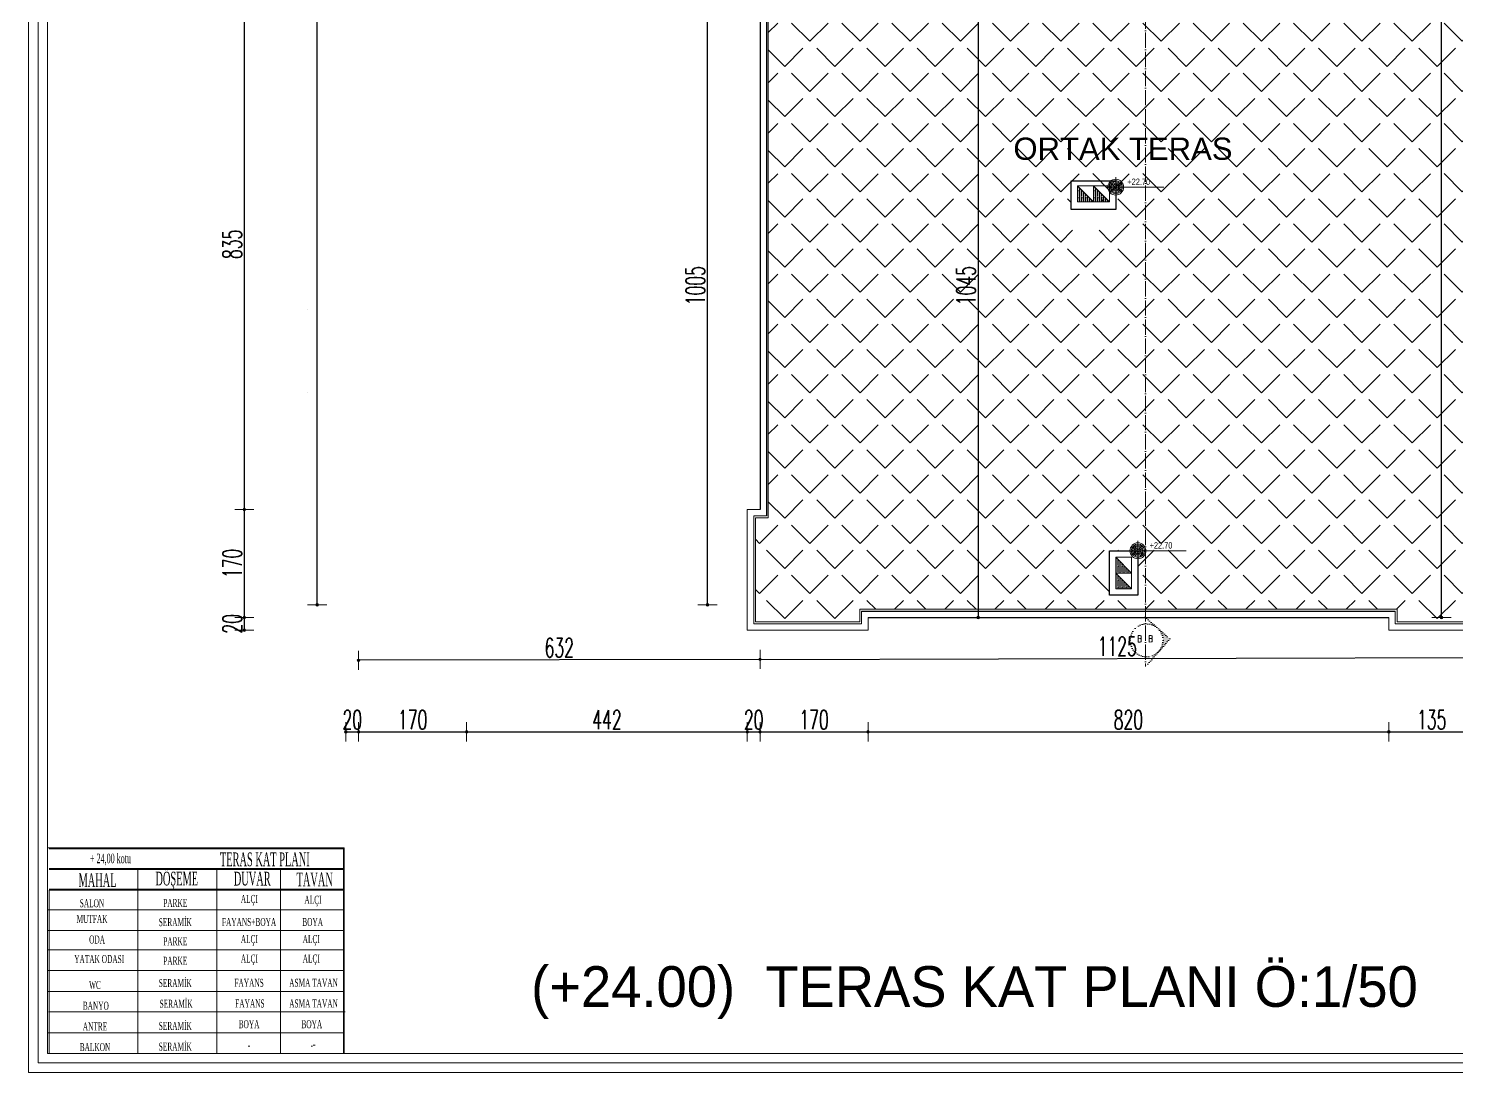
# Model space of a CAD drawing. Header units: millimetres. Extents: x -16104 to 67872, y -88009 to 12107.
# Drawn here: x 35520 to 37768, y -8330 to -6687 of the extents above; entities that cross this region are included whole.
import ezdxf
from ezdxf.enums import TextEntityAlignment as Align

# ---------------------------------------------------------------- set-up
doc = ezdxf.new("R2010")
doc.units = ezdxf.units.MM
doc.linetypes.add('ACAD_ISO04W100', pattern=[30, 24, -3, 0, -3])
doc.linetypes.add('ACAD_ISO07W100', pattern=[3, 0, -3])
doc.layers.get('0').update_dxf_attribs({"color": 241})
for name, color, linetype, lineweight in [('0.3', 114, 'Continuous', 5), ('AKS', 1, 'ACAD_ISO07W100', 5), ('baca', 46, 'Continuous', 5), ('balkon', 6, 'Continuous', 5), ('c05', 32, 'Continuous', 13), ('duvar', 123, 'Continuous', 25), ('emsal&kolon', 1, 'Continuous', 5), ('KOTLAR', 5, 'Continuous', 20), ('OLCU', 54, 'Continuous', 13), ('SıVA', 40, 'Continuous', 9), ('TARAMA', 8, 'Continuous', 15), ('YAZI', 22, 'Continuous', 18)]:
    doc.layers.add(name, color=color, linetype=linetype, lineweight=lineweight)
doc.styles.add('DIM', font='Txttw.shx', dxfattribs={"width": 0.6})
doc.styles.add('DIMENSIONS', font='simplex', dxfattribs={"width": 0.8})
doc.styles.add('OLCUIC', font='ROMANS.SHX', dxfattribs={"width": 0.5})
doc.styles.add('TSIMPLEX', font='tsimplex', dxfattribs={"width": 0.8})
doc.styles.add('ÖLÇÜ-50', font='comic.ttf', dxfattribs={"height": 12.5})
doc.dimstyles.new('50', dxfattribs={"dimscale": 0, "dimtxt": 30, "dimasz": 1, "dimexe": 0, "dimexo": 2, "dimgap": 4, "dimtad": 1, "dimdec": 0, "dimzin": 0, "dimdsep": 46, "dimtxsty": 'DIM', "dimblk1": 'DOT', "dimblk2": 'DOT', "dimsah": 1, "dimcen": 1.5, "dimdle": 3, "dimse1": 1, "dimse2": 1, "dimclrd": 256, "dimclre": 9, "dimclrt": 256, "dimadec": 0, "dimazin": 0, "dimtfac": 0.24, "dimtdec": 0, "dimtix": 1, "dimtmove": 2, "dimatfit": 3, "dimldrblk": 'DOT', "dimfxl": 0, "dimtolj": 1, "dimtzin": 15, "dimarcsym": 0})

# ---------------------------------------------------------------- blocks, each defined once
blk = doc.blocks.new('DOT')
for p, q in [((-2, 0), (0, 0)), ((0, 15), (0, -15)), ((2, 0), (0, 0))]:
    blk.add_line(p, q)
blk.add_circle((0, 0), 2)
blk = doc.blocks.new('*D1060')
at = {"layer": 'Defpoints', "color": 0, "transparency": 16777216}
for p in [(36209.6, -7759.1), (36651.6, -7759.1), (36651.6, -7794.1)]:
    blk.add_point(p, dxfattribs=at)
at = {"layer": 'OLCU', "lineweight": -2, "transparency": 16777216}
blk.add_line((36210.6, -7794.1), (36650.6, -7794.1), dxfattribs=at)
at = {"layer": 'OLCU', "lineweight": -2, "transparency": 16777216, "rotation": 180}
blk.add_blockref('DOT', (36209.6, -7794.1), dxfattribs=at)
at = {"layer": 'OLCU', "lineweight": -2, "transparency": 16777216}
blk.add_blockref('DOT', (36651.6, -7794.1), dxfattribs=at)
at = {"layer": 'OLCU', "transparency": 16777216, "insert": (36430.6, -7775.1), "char_height": 30, "attachment_point": 5, "style": 'DIM'}
blk.add_mtext('\\A1;442', dxfattribs=at)
blk = doc.blocks.new('*D1061')
at = {"layer": 'Defpoints', "color": 0, "transparency": 16777216}
for p in [(36841.6, -7759.1), (37661.6, -7759.1), (37661.6, -7794.1)]:
    blk.add_point(p, dxfattribs=at)
at = {"layer": 'OLCU', "lineweight": -2, "transparency": 16777216}
blk.add_line((36842.6, -7794.1), (37660.6, -7794.1), dxfattribs=at)
at = {"layer": 'OLCU', "lineweight": -2, "transparency": 16777216, "rotation": 180}
blk.add_blockref('DOT', (36841.6, -7794.1), dxfattribs=at)
at = {"layer": 'OLCU', "lineweight": -2, "transparency": 16777216}
blk.add_blockref('DOT', (37661.6, -7794.1), dxfattribs=at)
at = {"layer": 'OLCU', "transparency": 16777216, "insert": (37251.6, -7775.1), "char_height": 30, "attachment_point": 5, "style": 'DIM'}
blk.add_mtext('\\A1;820', dxfattribs=at)
blk = doc.blocks.new('*D1062')
at = {"layer": 'Defpoints', "color": 0, "transparency": 16777216}
for p in [(37661.6, -7759.1), (37796.6, -7759.1), (37796.6, -7794.1)]:
    blk.add_point(p, dxfattribs=at)
at = {"layer": 'OLCU', "lineweight": -2, "transparency": 16777216}
blk.add_line((37662.6, -7794.1), (37795.6, -7794.1), dxfattribs=at)
at = {"layer": 'OLCU', "lineweight": -2, "transparency": 16777216, "rotation": 180}
blk.add_blockref('DOT', (37661.6, -7794.1), dxfattribs=at)
at = {"layer": 'OLCU', "lineweight": -2, "transparency": 16777216}
blk.add_blockref('DOT', (37796.6, -7794.1), dxfattribs=at)
at = {"layer": 'OLCU', "transparency": 16777216, "insert": (37729.1, -7775.1), "char_height": 30, "attachment_point": 5, "style": 'DIM'}
blk.add_mtext('\\A1;135', dxfattribs=at)
blk = doc.blocks.new('*D1066')
at = {"layer": 'Defpoints', "color": 0, "transparency": 16777216}
for p in [(35959.6, -6609.6), (35859.6, -7444.1), (35894.6, -7444.1)]:
    blk.add_point(p, dxfattribs=at)
at = {"layer": 'OLCU', "lineweight": -2, "transparency": 16777216}
blk.add_line((35859.6, -6610.6), (35859.6, -7443.1), dxfattribs=at)
for p, rotation in [((35859.6, -6609.6), 90), ((35859.6, -7444.1), 270)]:
    blk.add_blockref('DOT', p, dxfattribs=dict(at, rotation=rotation))
at = {"layer": 'OLCU', "transparency": 16777216, "insert": (35840.6, -7026.8), "char_height": 30, "attachment_point": 5, "rotation": 90, "style": 'DIM'}
blk.add_mtext('\\A1;835', dxfattribs=at)
blk = doc.blocks.new('*D1067')
at = {"layer": 'Defpoints', "color": 0, "transparency": 16777216}
for p in [(36019.6, -7694.1), (36039.6, -7694.1), (36039.6, -7794.1)]:
    blk.add_point(p, dxfattribs=at)
at = {"layer": 'OLCU', "lineweight": -2, "transparency": 16777216}
for p, q in [((36018.6, -7794.1), (36017.6, -7794.1)), ((36019.6, -7794.1), (36039.6, -7794.1)), ((36040.6, -7794.1), (36041.6, -7794.1))]:
    blk.add_line(p, q, dxfattribs=at)
blk.add_blockref('DOT', (36019.6, -7794.1), dxfattribs=at)
at = {"layer": 'OLCU', "lineweight": -2, "transparency": 16777216, "rotation": 180}
blk.add_blockref('DOT', (36039.6, -7794.1), dxfattribs=at)
at = {"layer": 'OLCU', "transparency": 16777216, "insert": (36029.6, -7775.1), "char_height": 30, "attachment_point": 5, "style": 'DIM'}
blk.add_mtext('\\A1;20', dxfattribs=at)
blk = doc.blocks.new('*D1068')
at = {"layer": 'Defpoints', "color": 0, "transparency": 16777216}
for p in [(36039.6, -7694.1), (36209.6, -7694.1), (36209.6, -7794.1)]:
    blk.add_point(p, dxfattribs=at)
at = {"layer": 'OLCU', "lineweight": -2, "transparency": 16777216}
blk.add_line((36040.6, -7794.1), (36208.6, -7794.1), dxfattribs=at)
at = {"layer": 'OLCU', "lineweight": -2, "transparency": 16777216, "rotation": 180}
blk.add_blockref('DOT', (36039.6, -7794.1), dxfattribs=at)
at = {"layer": 'OLCU', "lineweight": -2, "transparency": 16777216}
blk.add_blockref('DOT', (36209.6, -7794.1), dxfattribs=at)
at = {"layer": 'OLCU', "transparency": 16777216, "insert": (36124.6, -7775.1), "char_height": 30, "attachment_point": 5, "style": 'DIM'}
blk.add_mtext('\\A1;170', dxfattribs=at)
blk = doc.blocks.new('*D1069')
at = {"layer": 'Defpoints', "color": 0, "transparency": 16777216}
for p in [(36671.6, -7794.1), (36841.6, -7794.1), (36841.6, -7794.1)]:
    blk.add_point(p, dxfattribs=at)
at = {"layer": 'OLCU', "lineweight": -2, "transparency": 16777216}
blk.add_line((36672.6, -7794.1), (36840.6, -7794.1), dxfattribs=at)
at = {"layer": 'OLCU', "lineweight": -2, "transparency": 16777216, "rotation": 180}
blk.add_blockref('DOT', (36671.6, -7794.1), dxfattribs=at)
at = {"layer": 'OLCU', "lineweight": -2, "transparency": 16777216}
blk.add_blockref('DOT', (36841.6, -7794.1), dxfattribs=at)
at = {"layer": 'OLCU', "transparency": 16777216, "insert": (36756.6, -7775.1), "char_height": 30, "attachment_point": 5, "style": 'DIM'}
blk.add_mtext('\\A1;170', dxfattribs=at)
blk = doc.blocks.new('*D1079')
at = {"layer": 'Defpoints', "color": 0, "transparency": 16777216}
for p in [(35959.6, -7614.1), (35859.6, -7634.1), (35959.6, -7634.1)]:
    blk.add_point(p, dxfattribs=at)
at = {"layer": 'OLCU', "lineweight": -2, "transparency": 16777216}
for p, q in [((35859.6, -7613.1), (35859.6, -7612.1)), ((35859.6, -7614.1), (35859.6, -7634.1)), ((35859.6, -7635.1), (35859.6, -7636.1))]:
    blk.add_line(p, q, dxfattribs=at)
for p, rotation in [((35859.6, -7614.1), 270), ((35859.6, -7634.1), 90)]:
    blk.add_blockref('DOT', p, dxfattribs=dict(at, rotation=rotation))
at = {"layer": 'OLCU', "transparency": 16777216, "insert": (35840.6, -7624.1), "char_height": 30, "attachment_point": 5, "rotation": 90, "style": 'DIM'}
blk.add_mtext('\\A1;20', dxfattribs=at)
blk = doc.blocks.new('*D1080')
at = {"layer": 'Defpoints', "color": 0, "transparency": 16777216}
for p in [(35859.6, -7444.1), (35859.6, -7614.1), (35859.6, -7614.1)]:
    blk.add_point(p, dxfattribs=at)
at = {"layer": 'OLCU', "lineweight": -2, "transparency": 16777216}
blk.add_line((35859.6, -7445.1), (35859.6, -7613.1), dxfattribs=at)
for p, rotation in [((35859.6, -7444.1), 90), ((35859.6, -7614.1), 270)]:
    blk.add_blockref('DOT', p, dxfattribs=dict(at, rotation=rotation))
at = {"layer": 'OLCU', "transparency": 16777216, "insert": (35840.6, -7529.1), "char_height": 30, "attachment_point": 5, "rotation": 90, "style": 'DIM'}
blk.add_mtext('\\A1;170', dxfattribs=at)
blk = doc.blocks.new('*D1085')
at = {"layer": 'Defpoints', "color": 0, "transparency": 16777216}
for p in [(36651.6, -7744.1), (36671.6, -7744.1), (36671.6, -7794.1)]:
    blk.add_point(p, dxfattribs=at)
at = {"layer": 'OLCU', "lineweight": -2, "transparency": 16777216}
for p, q in [((36650.6, -7794.1), (36649.6, -7794.1)), ((36651.6, -7794.1), (36671.6, -7794.1)), ((36672.6, -7794.1), (36673.6, -7794.1))]:
    blk.add_line(p, q, dxfattribs=at)
blk.add_blockref('DOT', (36651.6, -7794.1), dxfattribs=at)
at = {"layer": 'OLCU', "lineweight": -2, "transparency": 16777216, "rotation": 180}
blk.add_blockref('DOT', (36671.6, -7794.1), dxfattribs=at)
at = {"layer": 'OLCU', "transparency": 16777216, "insert": (36661.6, -7775.1), "char_height": 30, "attachment_point": 5, "style": 'DIM'}
blk.add_mtext('\\A1;20', dxfattribs=at)
blk = doc.blocks.new('*D1095')
at = {"layer": 'Defpoints', "color": 0, "transparency": 16777216}
for p in [(37015, -6569.6), (37015, -7614.1), (37015, -7614.1)]:
    blk.add_point(p, dxfattribs=at)
at = {"layer": 'OLCU', "lineweight": -2, "transparency": 16777216}
blk.add_line((37015, -6570.6), (37015, -7613.1), dxfattribs=at)
for p, rotation in [((37015, -6569.6), 90), ((37015, -7614.1), 270)]:
    blk.add_blockref('DOT', p, dxfattribs=dict(at, rotation=rotation))
at = {"layer": 'OLCU', "transparency": 16777216, "insert": (36996, -7091.8), "char_height": 30, "attachment_point": 5, "rotation": 90, "style": 'DIM'}
blk.add_mtext('\\A1;1045', dxfattribs=at)
blk = doc.blocks.new('*D1097')
at = {"layer": 'Defpoints', "color": 0, "transparency": 16777216}
for p in [(37744.6, -5464.6), (37744.6, -5464.6), (37619.5, -7614.1)]:
    blk.add_point(p, dxfattribs=at)
at = {"layer": 'OLCU', "lineweight": -2, "transparency": 16777216}
blk.add_line((37744.6, -7613.1), (37744.6, -5465.6), dxfattribs=at)
for p, rotation in [((37744.6, -5464.6), 90), ((37744.6, -7614.1), 270)]:
    blk.add_blockref('DOT', p, dxfattribs=dict(at, rotation=rotation))
at = {"layer": 'OLCU', "transparency": 16777216, "insert": (37725.6, -6539.3), "char_height": 30, "attachment_point": 5, "rotation": 90, "style": 'DIM'}
blk.add_mtext('\\A1;2150', dxfattribs=at)
blk = doc.blocks.new('*D1058')
at = {"layer": 'Defpoints', "color": 0, "transparency": 16777216}
for p in [(35974.3, -5484.6), (35974.3, -5484.6), (35974.3, -7594.1)]:
    blk.add_point(p, dxfattribs=at)
at = {"layer": 'OLCU', "lineweight": -2, "transparency": 16777216}
blk.add_line((35974.3, -7593.1), (35974.3, -5485.6), dxfattribs=at)
for p, rotation in [((35974.3, -5484.6), 90), ((35974.3, -7594.1), 270)]:
    blk.add_blockref('DOT', p, dxfattribs=dict(at, rotation=rotation))
at = {"layer": 'OLCU', "transparency": 16777216, "insert": (35955.3, -6539.3), "char_height": 30, "attachment_point": 5, "rotation": 90, "style": 'DIM'}
blk.add_mtext('\\A1;2110', dxfattribs=at)
blk = doc.blocks.new('*D2451')
at = {"layer": 'Defpoints', "color": 0, "transparency": 16777216}
for p in [(36671.6, -7680), (37796.6, -7677.3), (37796.6, -7677.3)]:
    blk.add_point(p, dxfattribs=at)
at = {"layer": 'OLCU', "lineweight": -2, "transparency": 16777216}
blk.add_line((36672.6, -7680), (37795.6, -7677.3), dxfattribs=at)
for p, rotation in [((36671.6, -7680), 180.1399202823359), ((37796.6, -7677.3), 0.1399202823359238)]:
    blk.add_blockref('DOT', p, dxfattribs=dict(at, rotation=rotation))
at = {"layer": 'OLCU', "transparency": 16777216, "insert": (37234.1, -7659.6), "char_height": 30, "attachment_point": 5, "rotation": 0.1399, "style": 'DIM'}
blk.add_mtext('\\A1;1125', dxfattribs=at)
blk = doc.blocks.new('*D2456')
at = {"layer": 'Defpoints', "color": 0, "transparency": 16777216}
for p in [(36588.9, -6589.6), (36691.6, -6589.6), (36691.6, -7594.1)]:
    blk.add_point(p, dxfattribs=at)
at = {"layer": 'OLCU', "lineweight": -2, "transparency": 16777216}
blk.add_line((36588.9, -7593.1), (36588.9, -6590.6), dxfattribs=at)
for p, rotation in [((36588.9, -6589.6), 90), ((36588.9, -7594.1), 270)]:
    blk.add_blockref('DOT', p, dxfattribs=dict(at, rotation=rotation))
at = {"layer": 'OLCU', "transparency": 16777216, "insert": (36569.9, -7091.8), "char_height": 30, "attachment_point": 5, "rotation": 90, "style": 'DIM'}
blk.add_mtext('\\A1;1005', dxfattribs=at)
blk = doc.blocks.new('*D2459')
at = {"layer": 'Defpoints', "color": 0, "transparency": 16777216}
for p in [(36039.5, -7681.5), (36039.5, -7681.5), (36671.6, -7680)]:
    blk.add_point(p, dxfattribs=at)
at = {"layer": 'OLCU', "lineweight": -2, "transparency": 16777216}
blk.add_line((36670.6, -7680), (36040.5, -7681.5), dxfattribs=at)
for p, rotation in [((36671.6, -7680), 0.135470241607738), ((36039.5, -7681.5), 180.1354702416077)]:
    blk.add_blockref('DOT', p, dxfattribs=dict(at, rotation=rotation))
at = {"layer": 'OLCU', "transparency": 16777216, "insert": (36355.5, -7661.8), "char_height": 30, "attachment_point": 5, "rotation": 0.1355, "style": 'DIM'}
blk.add_mtext('\\A1;632', dxfattribs=at)
blk = doc.blocks.new('Kot')
at = {"layer": 'KOTLAR'}
for p, q in [((-0.155, 0), (0.759, 0)), ((0, 0.155), (0, -0.155))]:
    blk.add_line(p, q, dxfattribs=at)
for radius in [0.125, 0.105, 0.085, 0.065, 0.045, 0.045, 0.025]:
    blk.add_circle((0, 0), radius, dxfattribs=at)
at = {"layer": 'YAZI', "style": 'TSIMPLEX', "width": 0.8}
blk.add_attdef('KOTH', (0.184, 0.035), '', height=0.1, dxfattribs=at)

msp = doc.modelspace()

# ---------------------------------------------------------------- hatches: boundary and pattern name
h = msp.add_hatch()
h.set_pattern_fill('ANSI35,_O', color=256, angle=45)
h.set_pattern_definition([(90, (3602.555, 35), (-6.35, 1e-15), []), (90, (3605.73, 38.175), (-6.35, 1e-15), [7.9375, -1.5875, 0, -1.5875])])
h.paths.add_polyline_path([(37171.6, -6934.6), (37171.6, -6959.6), (37196.6, -6959.6)])
h.paths.add_polyline_path([(37196.6, -6934.6), (37196.6, -6959.6), (37221.6, -6959.6)])
h = msp.add_hatch()
h.set_pattern_fill('ANSI35,_O', color=256, angle=45)
h.set_pattern_definition([(90, (3602.555, 0), (-6.35, 1e-15), []), (90, (3605.73, 3.175), (-6.35, 1e-15), [7.9375, -1.5875, 0, -1.5875])])
h.paths.add_polyline_path([(37231.6, -7519.1), (37231.6, -7544.1), (37256.6, -7544.1)])
h.paths.add_polyline_path([(37231.6, -7544.1), (37231.6, -7569.1), (37256.6, -7569.1)])
at = {"layer": 'AKS'}
msp.add_hatch(color=1, dxfattribs=at).paths.add_polyline_path([(37297.4, -7630.7), (37316.9, -7647.9), (37299.8, -7667.3, 0.198912), (37306.2, -7648.5, 0.198912)])
msp.add_hatch(color=1, dxfattribs=at).paths.add_polyline_path([(37297.4, -7630.7), (37316.9, -7647.9), (37299.8, -7667.3, 0.198912), (37306.2, -7648.5, 0.198912)])
msp.add_hatch(color=1, dxfattribs=at).paths.add_polyline_path([(37297.4, -7630.7), (37316.9, -7647.9), (37299.8, -7667.3, 0.198912), (37306.2, -7648.5, 0.198912)])
msp.add_hatch(color=1, dxfattribs=at).paths.add_polyline_path([(37297.4, -7630.7), (37316.9, -7647.9), (37299.8, -7667.3, 0.198912), (37306.2, -7648.5, 0.198912)])
at = {"layer": 'TARAMA'}
h = msp.add_hatch(dxfattribs=at)
h.set_pattern_fill('ANGLE,_O', color=256, scale=8, angle=45)
h.set_pattern_definition([(45, (2.765, -17059.605), (-39.51313, 39.51313), [40.64, -15.24]), (135, (2.765, -17059.605), (-39.51313, -39.51313), [40.64, -15.24])])
h.paths.add_polyline_path([(36849.6, -5477.6), (36316.6, -5477.6), (36316.6, -5457.6), (36032.6, -5457.6), (36032.6, -5621.6), (36052.6, -5621.6), (36052.6, -6087.9), (36032.6, -6087.9), (36032.6, -6099.9), (36833.1, -6099.9), (36831.6, -5921.9), (36849.6, -5921.9)])
h.paths.add_polyline_path([(36144.6, -5649.6), (36144.6, -5694.6), (36074.6, -5694.6), (36074.6, -5649.6)], flags=16)
h.paths.add_polyline_path([(36134.6, -5659.6), (36134.6, -5684.6), (36084.6, -5684.6), (36084.6, -5659.6)], flags=0)
h.paths.add_polyline_path([(36134.6, -5659.6), (36134.6, -5684.6), (36109.6, -5684.6), (36084.6, -5684.6), (36084.6, -5659.6), (36109.6, -5659.6)], flags=0)
h.paths.add_polyline_path([(36833.1, -6099.9), (36032.6, -6099.9), (36032.6, -6279.6), (36834.6, -6279.6)])
h.paths.add_polyline_path([(36834.9, -6319.6), (36834.6, -6319.6), (36834.6, -6281.7), (36834.6, -6279.6), (36032.6, -6279.6), (36032.6, -6470.2), (36836.2, -6470.2)])
h.paths.add_polyline_path([(36669, -6388.1, -1), (36694, -6388.1, -1)], flags=16)
h.paths.add_polyline_path([(36671, -6388.1, -1), (36692, -6388.1, -1)], flags=0)
h.paths.add_polyline_path([(36673, -6388.1, -1), (36690, -6388.1, -1)], flags=0)
h.paths.add_polyline_path([(36675, -6388.1, -1), (36688, -6388.1, -1)], flags=0)
h.paths.add_polyline_path([(36677, -6388.1, -1), (36686, -6388.1, -1)], flags=0)
h.paths.add_polyline_path([(36679, -6388.1, -1), (36684, -6388.1, -1)], flags=0)
h.paths.add_polyline_path([(36831.6, -6516.6), (36836.6, -6516.5), (36836.2, -6470.2), (36032.6, -6470.2), (36032.6, -6559.6), (36831.6, -6559.6)])
h.paths.add_polyline_path([(36196.6, -6576.6), (36684.6, -6576.6), (36684.6, -7457.1), (36664.6, -7457.1), (36664.6, -7621.1), (36828.6, -7621.1), (36828.6, -7601.1), (36849.6, -7601.1), (36849.6, -6572.6), (36831.6, -6572.6), (36831.6, -6559.6), (36032.6, -6559.6), (36032.6, -6596.6), (36196.6, -6596.6)])
h.paths.add_polyline_path([(37144.1, -5477.6), (36849.6, -5477.6), (36849.6, -5921.9), (37144.1, -5921.9)])
h.paths.add_polyline_path([(36919.6, -5849.9), (36919.6, -5919.9), (36874.6, -5919.9), (36874.6, -5849.9)], flags=16)
h.paths.add_polyline_path([(36909.6, -5859.9), (36909.6, -5884.9), (36909.6, -5909.9), (36884.6, -5909.9), (36884.6, -5884.9), (36884.6, -5859.9)], flags=0)
h.paths.add_polyline_path([(37325.1, -5477.6), (37144.1, -5477.6), (37144.1, -5921.9), (37325.1, -5921.9)])
h.paths.add_polyline_path([(37619.5, -5477.6), (37420.5, -5477.6), (37420.5, -5921.9), (37533.1, -5921.9), (37533.1, -6099.9), (37619.5, -6099.9)])
h.paths.add_polyline_path([(37549.6, -5849.9), (37594.6, -5849.9), (37594.6, -5919.9), (37549.6, -5919.9)], flags=16)
h.paths.add_polyline_path([(37559.6, -5859.9), (37584.6, -5859.9), (37584.6, -5884.9), (37584.6, -5909.9), (37559.6, -5909.9), (37559.6, -5884.9)], flags=0)
h.paths.add_polyline_path([(37420.5, -5477.6), (37325.1, -5477.6), (37325.1, -5921.9), (37420.5, -5921.9)])
h.paths.add_polyline_path([(38416.6, -5621.6), (38436.6, -5621.6), (38436.6, -5457.6), (38152.6, -5457.6), (38152.6, -5477.6), (37619.5, -5477.6), (37619.5, -6099.9), (38436.6, -6099.9), (38436.6, -6087.9), (38416.6, -6087.9)])
h.paths.add_polyline_path([(38324.6, -5694.6), (38324.6, -5649.6), (38394.6, -5649.6), (38394.6, -5694.6)], flags=16)
h.paths.add_polyline_path([(38334.6, -5684.6), (38334.6, -5659.6), (38359.6, -5659.6), (38384.6, -5659.6), (38384.6, -5684.6), (38359.6, -5684.6)], flags=0)
h.paths.add_polyline_path([(37619.5, -6099.9), (37533.1, -6099.9), (37533.1, -6266.6), (37596.6, -6266.6), (37596.6, -6206.6), (37619.5, -6206.6)])
h.paths.add_polyline_path([(38436.6, -6099.9), (37619.5, -6099.9), (37619.5, -6206.6), (37672.6, -6206.6), (37672.6, -6279.6), (38436.6, -6279.6)])
h.paths.add_polyline_path([(38436.6, -6559.6), (37637.6, -6559.6), (37637.6, -6572.6), (37619.5, -6572.6), (37619.5, -7601.1), (37674.6, -7601.1), (37674.6, -7621.1), (37803.6, -7621.1), (37803.6, -7367.1), (37783.6, -7367.1), (37783.6, -6576.6), (38272.6, -6576.6), (38272.6, -6596.6), (38436.6, -6596.6)])
h.paths.add_polyline_path([(38436.6, -6470.2), (37632.6, -6470.2), (37632.6, -6516.6), (37637.6, -6516.6), (37637.6, -6559.6), (38436.6, -6559.6)])
h.paths.add_polyline_path([(38436.6, -6279.6), (37672.6, -6279.6), (37672.6, -6282.6), (37637.6, -6282.6), (37637.6, -6322.6), (37632.6, -6322.6), (37632.6, -6470.2), (38436.6, -6470.2)])
h.paths.add_polyline_path([(37619.5, -6572.6), (37609.6, -6572.6), (37420.5, -6572.6), (37420.5, -7601.1), (37619.5, -7601.1)])
h.paths.add_polyline_path([(37420.5, -6572.6), (37325.1, -6572.6), (37325.1, -7601.1), (37420.5, -7601.1)])
h.paths.add_polyline_path([(37325.1, -6572.6), (37144.1, -6572.6), (37144.1, -7601.1), (37325.1, -7601.1)])
h.paths.add_polyline_path([(37266.6, -7509.1), (37266.6, -7579.1), (37221.6, -7579.1), (37221.6, -7509.1)], flags=16)
h.paths.add_polyline_path([(37256.6, -7519.1), (37256.6, -7544.1), (37256.6, -7569.1), (37231.6, -7569.1), (37231.6, -7544.1), (37231.6, -7519.1)], flags=0)
h.paths.add_polyline_path([(37231.6, -7004.6), (37161.6, -7004.6), (37161.6, -6959.6), (37231.6, -6959.6)], flags=16)
h.paths.add_polyline_path([(37221.6, -6994.6), (37196.6, -6994.6), (37171.6, -6994.6), (37171.6, -6969.6), (37196.6, -6969.6), (37221.6, -6969.6)], flags=0)
h.paths.add_polyline_path([(37144.1, -6572.6), (36964.6, -6572.6, -0.405453), (36864.6, -6669.6), (36864.6, -6572.6), (36849.6, -6572.6), (36849.6, -7601.1), (37144.1, -7601.1)])
h.paths.add_polyline_path([(36406.5, -5958.4), (36467.7, -5958.4), (36467.7, -6003.4), (36406.5, -6003.4)], flags=24)
h.paths.add_polyline_path([(36697.4, -6387.1), (36741.2, -6387.1), (36741.2, -6372.1), (36697.4, -6372.1)], flags=24)
h.paths.add_polyline_path([(36827.5, -6331.8), (36871.7, -6331.8), (36871.7, -6376.8), (36827.5, -6376.8)], flags=9)
h.paths.add_polyline_path([(36973.5, -5725.4), (36973.5, -5664.1), (37018.5, -5664.1), (37018.5, -5725.4)], flags=24)
h.paths.add_polyline_path([(37195.4, -5593.1), (37273.8, -5593.1), (37273.8, -5638.1), (37195.4, -5638.1)], flags=24)
h.paths.add_polyline_path([(37949.2, -5958.4), (38010.5, -5958.4), (38010.5, -6003.4), (37949.2, -6003.4)], flags=24)
h.paths.add_polyline_path([(37703.1, -6576.8), (37703.1, -6501.8), (37748.1, -6501.8), (37748.1, -6576.8)], flags=9)
h.paths.add_polyline_path([(37597.5, -6331.8), (37641.7, -6331.8), (37641.7, -6376.8), (37597.5, -6376.8)], flags=9)
h.paths.add_polyline_path([(36842, -6581.6), (36842, -6537.5), (36887, -6537.5), (36887, -6581.6)], flags=9)
h.paths.add_polyline_path([(36973.5, -6581.6), (36973.5, -6537.5), (37018.5, -6537.5), (37018.5, -6581.6)], flags=9)
h.paths.add_polyline_path([(36973.5, -7129.3), (36973.5, -7054.3), (37018.5, -7054.3), (37018.5, -7129.3)], flags=24)

# ---------------------------------------------------------------- linework, layer by layer
at = {"layer": 'AKS', "color": 1, "linetype": 'ACAD_ISO04W100'}
msp.add_line((37278.6, -5369.1), (37278.6, -7691.5), dxfattribs=at)
at = {"layer": 'AKS', "color": 1, "linetype": 'ACAD_ISO07W100'}
for p, q in [((37278, -7613.6), (37316.9, -7647.9)), ((37278, -7613.6), (37316.9, -7647.9)), ((37316.9, -7647.9), (37278.6, -7691.5))]:
    msp.add_line(p, q, dxfattribs=at)
msp.add_circle((37280.3, -7650.2), 25.9, dxfattribs=at)
msp.add_circle((37280.3, -7650.2), 25.9, dxfattribs=at)
msp.add_circle((37280.3, -7650.2), 25.9, dxfattribs=at)
msp.add_circle((37280.3, -7650.2), 25.9, dxfattribs=at)
at = {"layer": 'baca'}
for points in [[(37171.6, -6934.6), (37196.6, -6934.6), (37196.6, -6959.6), (37171.6, -6959.6), (37171.6, -6934.6), (37196.6, -6959.6)], [(37196.6, -6934.6), (37221.6, -6934.6), (37221.6, -6959.6), (37196.6, -6959.6), (37196.6, -6934.6), (37221.6, -6959.6)], [(37231.6, -7519.1), (37256.6, -7519.1), (37256.6, -7544.1), (37231.6, -7544.1), (37231.6, -7519.1), (37256.6, -7544.1)], [(37231.6, -7544.1), (37256.6, -7544.1), (37256.6, -7569.1), (37231.6, -7569.1), (37231.6, -7544.1), (37256.6, -7569.1)]]:
    msp.add_lwpolyline(points, dxfattribs=at)
at = {"layer": 'balkon'}
for p, q in [((36651.6, -7444.1), (36651.6, -7634.1)), ((36671.6, -7444.1), (36651.6, -7444.1)), ((36661.6, -7454.1), (36661.6, -7624.1)), ((36681.6, -7454.1), (36661.6, -7454.1)), ((36831.6, -7604.1), (36831.6, -7624.1)), ((36841.6, -7614.1), (36841.6, -7634.1)), ((37661.6, -7614.1), (37661.6, -7634.1)), ((37671.6, -7604.1), (37671.6, -7624.1)), ((36841.6, -7634.1), (36651.6, -7634.1)), ((36831.6, -7624.1), (36661.6, -7624.1)), ((37661.6, -7634.1), (37816.6, -7634.1)), ((37671.6, -7624.1), (37806.6, -7624.1))]:
    msp.add_line(p, q, dxfattribs=at)
at = {"layer": 'c05'}
for points in [[(39050.1, -8120), (39050.1, -8330.3), (35519.9, -8330.3), (35519.9, -4952.5), (39050.1, -4952.5), (39050.1, -6808.6)], [(39050.1, -8120), (39050.1, -8330.3), (35519.9, -8330.3), (35519.9, -4952.5), (39050.1, -4952.5), (39050.1, -6808.6)], [(39035.1, -8120), (39035.1, -8315.3), (35534.9, -8315.3), (35534.9, -4967.5), (39035.1, -4967.5), (39035.1, -6808.6)], [(39035.1, -8120), (39035.1, -8315.3), (35534.9, -8315.3), (35534.9, -4967.5), (39035.1, -4967.5), (39035.1, -6808.6)], [(39020.1, -8120), (39020.1, -8300.3), (35549.9, -8300.3), (35549.9, -4982.5), (39020.1, -4982.5), (39020.1, -6808.6)], [(39020.1, -8120), (39020.1, -8300.3), (35549.9, -8300.3), (35549.9, -4982.5), (39020.1, -4982.5), (39020.1, -6808.6)]]:
    msp.add_lwpolyline(points, dxfattribs=at)
at = {"layer": 'duvar'}
for p, q in [((36671.6, -6654.6), (36671.6, -7259.3)), ((36681.6, -6654.6), (36681.6, -7259.3)), ((36671.6, -6704.6), (36671.6, -6774.6)), ((36671.6, -6904.6), (36671.6, -7129.3)), ((36671.6, -7259.3), (36671.6, -7444.1)), ((36681.6, -7259.3), (36681.6, -7454.1)), ((36831.6, -7604.1), (36984.1, -7604.1)), ((36841.6, -7614.1), (36984.1, -7614.1)), ((36984.1, -7604.1), (37499.1, -7604.1)), ((36984.1, -7614.1), (37499.1, -7614.1)), ((37114.1, -7614.1), (37369.1, -7614.1)), ((37499.1, -7604.1), (37671.6, -7604.1)), ((37499.1, -7614.1), (37661.6, -7614.1))]:
    msp.add_line(p, q, dxfattribs=at)
for points in [[(37161.6, -6926.7), (37231.6, -6926.7), (37231.6, -6971.7), (37161.6, -6971.7)], [(37221.6, -7579.1), (37221.6, -7509.1), (37266.6, -7509.1), (37266.6, -7579.1)]]:
    msp.add_lwpolyline(points, close=True, dxfattribs=at)
at = {"layer": 'OLCU'}
for p, q in [((35959.6, -7129.3), (35959.6, -7129.3)), ((35959.6, -7259.3), (35959.6, -7259.3)), ((37499.1, -7614.1), (37499.1, -7614.1)), ((35549.9, -8267.7), (35549.9, -7976.5)), ((36015.6, -7978.4), (36015.6, -8009.1)), ((36016.9, -7976.5), (36016.9, -8300.3)), ((35549.9, -8300.3), (35549.9, -8009.1)), ((35691.7, -8011), (35691.7, -8041.6)), ((35691.7, -8011), (35691.7, -8041.6)), ((35816.3, -8011), (35816.3, -8041.6)), ((35916.7, -8011), (35916.7, -8041.6)), ((36015.6, -8011), (36015.6, -8041.6)), ((35552.2, -8300.3), (35552.2, -8043.6)), ((35691.7, -8043.6), (35691.7, -8300.3)), ((35691.7, -8043.6), (35691.7, -8300.3)), ((35816.3, -8043.6), (35816.3, -8300.3)), ((35916.7, -8043.6), (35916.7, -8300.3)), ((36015.6, -8043.6), (36015.6, -8300.3))]:
    msp.add_line(p, q, dxfattribs=at)
for points in [[(35549.9, -7976.5), (36016.9, -7976.5)], [(35549.9, -7976.5), (36016.9, -7976.5)], [(35552.2, -7978.4), (36015.6, -7978.4)], [(35552.2, -7978.4), (36015.6, -7978.4)], [(35552.2, -8009.1), (36015.6, -8009.1)], [(35552.2, -8009.1), (36015.6, -8009.1)], [(35552.2, -8011), (36015.6, -8011)], [(35552.2, -8011), (36015.6, -8011)], [(35552.2, -8041.6), (36015.6, -8041.6)], [(35552.2, -8041.6), (36015.6, -8041.6)], [(35552.2, -8043.6), (36015.6, -8043.6)], [(35552.2, -8043.6), (36015.6, -8043.6)], [(35549.9, -8074.2), (36016.9, -8074.2)], [(35549.9, -8074.2), (36016.9, -8074.2)], [(35549.9, -8106.8), (36016.9, -8106.8)], [(35549.9, -8106.8), (36016.9, -8106.8)], [(35549.9, -8137.4), (36016.9, -8137.4)], [(35549.9, -8137.4), (36016.9, -8137.4)], [(35549.9, -8170), (36016.9, -8170)], [(35549.9, -8170), (36016.9, -8170)], [(35549.9, -8202.6), (36016.9, -8202.6)], [(35549.9, -8202.6), (36016.9, -8202.6)], [(35551.2, -8235.1), (36018.2, -8235.1)], [(35551.2, -8235.1), (36018.2, -8235.1)], [(35549.9, -8267.7), (36016.9, -8267.7)], [(35549.9, -8267.7), (36016.9, -8267.7)], [(35549.9, -8300.3), (36016.9, -8300.3)]]:
    msp.add_lwpolyline(points, dxfattribs=at)
at = {"layer": 'SıVA'}
msp.add_lwpolyline([(38152.6, -5477.6), (36316.6, -5477.6), (36316.6, -5457.6), (36032.6, -5457.6), (36032.6, -5621.6), (36052.6, -5621.6), (36052.6, -6087.9), (36032.6, -6087.9), (36032.6, -6596.6), (36196.6, -6596.6), (36196.6, -6576.6), (36684.6, -6576.6), (36684.6, -7457.1), (36664.6, -7457.1), (36664.6, -7621.1), (36828.6, -7621.1), (36828.6, -7601.1), (37674.6, -7601.1), (37674.6, -7621.1), (37803.6, -7621.1)], dxfattribs=at)

# ---------------------------------------------------------------- block references
at = {"layer": 'KOTLAR', "ltscale": 0.01, "xscale": 100, "yscale": 100, "zscale": 100}
for p in [(37231.6, -6936.7), (37266.6, -7509.1)]:
    msp.add_blockref('Kot', p, dxfattribs=at).add_auto_attribs({'KOTH': '+22.70'})

# ---------------------------------------------------------------- texts
at = {"layer": '0.3', "ltscale": 0.7, "attachment_point": 8, "style": 'OLCUIC'}
for s, insert, char_height, width in [('{\\fTimes New Roman|b0|i0|c162|p18;+ 24,00 kotu }', (35648.9, -8004.5), 15.12, 206.873), ('{\\fTimes New Roman|b0|i0|c162|p18;TERAS KAT PLANI}', (35891.9, -8005.9), 21.6, 262.139), ('{\\fTimes New Roman|b0|i0|c162|p18;MAHAL }', (35628.5, -8038.4), 21.6, 195.886), ('{\\fTimes New Roman|b0|i0|c162|p18;DÖŞEME }', (35753.2, -8042.9), 21.6, 195.886), ('{\\fTimes New Roman|b0|i0|c162|p18;DUVAR }', (35872.1, -8036.5), 21.6, 195.886), ('{\\fTimes New Roman|b0|i0|c162|p18;TAVAN}', (35970.4, -8037.7), 21.6, 195.886), ('{\\fTimes New Roman|b0|i0|c162|p18;SALON}', (35619.8, -8070.4), 12.6, 66.746), ('{\\fTimes New Roman|b0|i0|c162|p18;PARKE}', (35750.9, -8069.7), 12.6, 66.746), ('{\\fTimes New Roman|b0|i0|c162|p18;ALÇI}', (35867.6, -8067.5), 12.6, 66.746), ('{\\fTimes New Roman|b0|i0|c162|p18;ALÇI}', (35967.7, -8068.8), 12.6, 66.746), ('{\\fTimes New Roman|b0|i0|c162|p18;MUTFAK}', (35619.8, -8095.1), 12.6, 66.746), ('{\\fTimes New Roman|b0|i0|c162|p18;SERAMİK}', (35750.9, -8100.2), 12.6, 66.746), ('{\\fTimes New Roman|b0|i0|c162|p18;FAYANS+BOYA}', (35867.1, -8099.9), 12.6, 66.746), ('{\\fTimes New Roman|b0|i0|c162|p18;BOYA}', (35967.2, -8099.9), 12.6, 66.746), ('{\\fTimes New Roman|b0|i0|c162|p18; ODA}', (35626.3, -8127.5), 12.6, 93.627), ('{\\fTimes New Roman|b0|i0|c162|p18;ALÇI}', (35867.6, -8130.7), 12.6, 66.746), ('{\\fTimes New Roman|b0|i0|c162|p18;ALÇI}', (35965, -8130.7), 12.6, 66.746), ('{\\fTimes New Roman|b0|i0|c162|p18;PARKE}', (35750.9, -8130.1), 12.6, 66.746), ('{\\fTimes New Roman|b0|i0|c162|p18;YATAK ODASI}', (35631.1, -8158.2), 12.6, 79.966), ('{\\fTimes New Roman|b0|i0|c162|p18;PARKE}', (35750.9, -8160.8), 12.6, 66.746), ('{\\fTimes New Roman|b0|i0|c162|p18;ALÇI}', (35867.6, -8161.4), 12.6, 66.746), ('{\\fTimes New Roman|b0|i0|c162|p18;ALÇI}', (35965, -8161.4), 12.6, 66.746), ('{\\fTimes New Roman|b0|i0|c162|p18;SERAMİK}', (35750.9, -8196), 12.6, 66.746), ('{\\fTimes New Roman|b0|i0|c162|p18;FAYANS}', (35867.1, -8195.7), 12.6, 66.746), ('{\\fTimes New Roman|b0|i0|c162|p18;ASMA TAVAN}', (35968.6, -8195.7), 12.6, 87.313), ('{\\fTimes New Roman|b0|i0|c162|p18;WC}', (35624.5, -8199.1), 12.6, 66.746), ('{\\fTimes New Roman|b0|i0|c162|p18;BANYO}', (35625.8, -8231.7), 12.6, 66.746), ('{\\fTimes New Roman|b0|i0|c162|p18;SERAMİK}', (35752.2, -8228.6), 12.6, 66.746), ('{\\fTimes New Roman|b0|i0|c162|p18;FAYANS}', (35868.4, -8228.2), 12.6, 66.746), ('{\\fTimes New Roman|b0|i0|c162|p18;ASMA TAVAN}', (35968.6, -8228.2), 12.6, 87.313), ('{\\fTimes New Roman|b0|i0|c162|p18;SERAMİK}', (35750.9, -8263.5), 12.6, 66.746), ('{\\fTimes New Roman|b0|i0|c162|p18;BOYA}', (35867.1, -8260.8), 12.6, 66.746), ('{\\fTimes New Roman|b0|i0|c162|p18;BOYA}', (35965.9, -8260.8), 12.6, 66.746), ('{\\fTimes New Roman|b0|i0|c162|p18;ANTRE}', (35624.5, -8264.2), 12.6, 66.746), ('{\\fTimes New Roman|b0|i0|c162|p18;BALKON}', (35624.5, -8296.8), 12.6, 66.746), ('{\\fTimes New Roman|b0|i0|c162|p18;SERAMİK}', (35750.9, -8296.1), 12.6, 66.746), ('{\\fTimes New Roman|b0|i0|c162|p18;-}', (35867.1, -8293.4), 12.6, 66.746), ('{\\fTimes New Roman|b0|i0|c162|p18;-}', (35965.9, -8293.4), 12.6, 66.746), ('{\\fTimes New Roman|b0|i0|c162|p18;-}', (35969.6, -8292.6), 14, 74.163)]:
    msp.add_mtext(s, dxfattribs=dict(at, insert=insert, char_height=char_height, width=width))
at = {"layer": 'AKS', "color": 1, "style": 'DIMENSIONS', "width": 0.8}
for p in [(37269.2, -7647.7), (37286.5, -7647.5)]:
    msp.add_text('B', height=10.4, rotation=0.4221, dxfattribs=at).set_placement(p, align=Align.MIDDLE)
at = {"layer": 'emsal&kolon', "insert": (37415.5, -6894.2), "char_height": 35, "width": 2153.683, "attachment_point": 9}
msp.add_mtext('{\\fArial|b0|i0|c162|p34;ORTAK TERAS}', dxfattribs=at)
at = {"layer": 'YAZI', "style": 'ÖLÇÜ-50'}
msp.add_text('(+24.00)  TERAS KAT PLANI Ö:1/50', height=64, dxfattribs=at).set_placement((36311.2, -8227))

# ---------------------------------------------------------------- dimensions: what is measured, and where the dimension line sits
at = {"layer": 'OLCU'}
for base, p1, p2, picture, middle in [((37744.5986218, -5464.5601116), (37619.5108773, -7614.0601116), (37744.5986218, -5464.5601116), '*D1097', (37725.5986218, -6539.3101116)), ((35974.29412, -5484.5601116), (35974.29412, -7594.0601116), (35974.29412, -5484.5601116), '*D1058', (35955.29412, -6539.3101116)), ((37015.0166709, -7614.0601116), (37015.0166709, -6569.5601116), (37015.0166709, -7614.0601116), '*D1095', (36996.0166709, -7091.8101116)), ((35859.5986218, -7444.0601116), (35959.5986218, -6609.5601116), (35894.5986218, -7444.0601116), '*D1066', (35840.5986218, -7026.8101116)), ((35859.6, -7614.1), (35859.6, -7444.1), (35859.6, -7614.1), '*D1080', (35840.6, -7529.1)), ((35859.6, -7634.1), (35959.6, -7614.1), (35959.6, -7634.1), '*D1079', (35840.6, -7624.1))]:
    dim = msp.add_linear_dim(base=base, p1=p1, p2=p2, angle=90, dimstyle='50', override={"dimscale": 1}, dxfattribs=at)
    dim.commit()
    dim.dimension.update_dxf_attribs({"geometry": picture, "text_midpoint": middle})
for p1, p2, distance, picture, middle in [((36691.5986218, -7594.0601116), (36691.5986218, -6589.5601116), 102.7076965, '*D2456', (36569.8909252, -7091.8101116)), ((36671.6, -7680), (36039.5, -7681.5), 0, '*D2459', (36355.5, -7661.8)), ((36671.6, -7680), (37796.6, -7677.3), 0, '*D2451', (37234.1, -7659.6))]:
    dim = msp.add_aligned_dim(p1=p1, p2=p2, distance=distance, dimstyle='50', override={"dimscale": 1}, dxfattribs=at)
    dim.commit()
    dim.dimension.update_dxf_attribs({"geometry": picture, "text_midpoint": middle})
for base, p1, p2, picture, middle in [((36039.6, -7794.1), (36019.6, -7694.1), (36039.6, -7694.1), '*D1067', (36029.6, -7775.1)), ((36209.6, -7794.1), (36039.6, -7694.1), (36209.6, -7694.1), '*D1068', (36124.6, -7775.1)), ((36651.6, -7794.1), (36209.6, -7759.1), (36651.6, -7759.1), '*D1060', (36430.6, -7775.1)), ((36671.6, -7794.1), (36651.6, -7744.1), (36671.6, -7744.1), '*D1085', (36661.6, -7775.1)), ((36841.6, -7794.1), (36671.6, -7794.1), (36841.6, -7794.1), '*D1069', (36756.6, -7775.1)), ((37661.6, -7794.1), (36841.6, -7759.1), (37661.6, -7759.1), '*D1061', (37251.6, -7775.1)), ((37796.6, -7794.1), (37661.6, -7759.1), (37796.6, -7759.1), '*D1062', (37729.1, -7775.1))]:
    dim = msp.add_linear_dim(base=base, p1=p1, p2=p2, dimstyle='50', override={"dimscale": 1}, dxfattribs=at)
    dim.commit()
    dim.dimension.update_dxf_attribs({"geometry": picture, "text_midpoint": middle})

doc.saveas('drawing.dxf')
